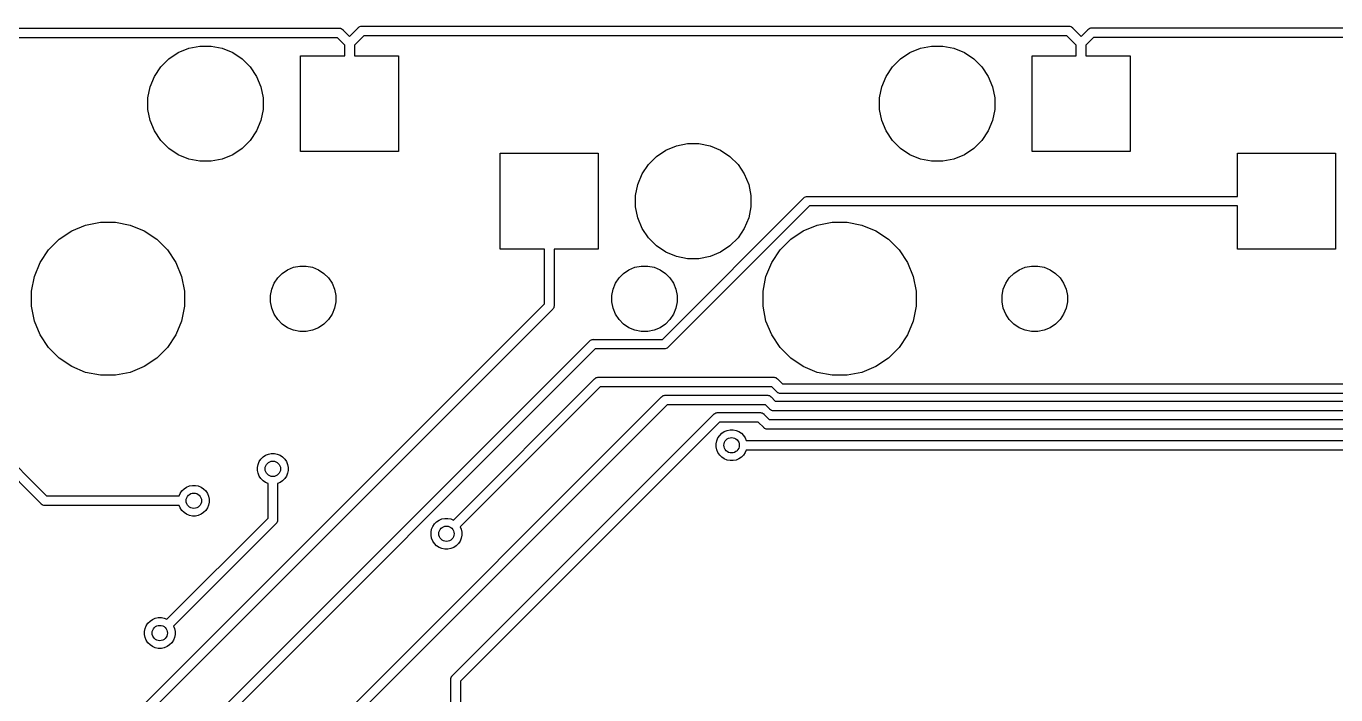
# Model space of a CAD drawing. Extents: x 1.2 to 14.9, y -4.9 to -0.3.
# Drawn here: x 10.506 to 11.849, y -1.141 to -0.456 of the extents above; entities that cross this region are included whole.
import ezdxf

# ---------------------------------------------------------------- set-up
doc = ezdxf.new("R2010")
doc.units = 0
doc.header["$MEASUREMENT"] = 0
doc.layers.add('BLACK', color=7, linetype='CONTINUOUS')

msp = doc.modelspace()

# ---------------------------------------------------------------- linework, layer by layer
at = {"layer": 'BLACK', "linetype": 'CONTINUOUS'}
for p, q in [((10.8468, -0.456845), (10.8474, -0.456384)), ((10.8474, -0.456384), (10.8482, -0.455927)), ((10.8482, -0.455927), (10.8492, -0.455646)), ((10.8492, -0.455646), (10.8499, -0.455575)), ((10.8499, -0.455575), (10.8501, -0.455551)), ((10.8499, -0.455575), (10.8499, -0.455575)), ((10.8501, -0.455551), (10.8504, -0.455575)), ((10.8504, -0.455575), (11.5749, -0.455575)), ((11.5749, -0.455575), (11.5752, -0.455551)), ((11.5752, -0.455551), (11.5754, -0.455575)), ((11.5754, -0.455575), (11.5754, -0.455575)), ((11.5754, -0.455575), (11.5761, -0.455646)), ((11.5761, -0.455646), (11.577, -0.455927)), ((11.577, -0.455927), (11.5779, -0.456384)), ((11.5779, -0.456384), (11.5787, -0.456999)), ((10.1837, -0.45763), (10.827, -0.45763)), ((10.8252, -0.467472), (10.1855, -0.467472)), ((10.8327, -0.475019), (10.8252, -0.467472)), ((10.827, -0.45763), (10.8272, -0.457606)), ((10.8272, -0.457606), (10.8274, -0.45763)), ((10.8274, -0.45763), (10.8275, -0.45763)), ((10.8275, -0.45763), (10.8282, -0.457701)), ((10.8282, -0.457701), (10.8291, -0.457983)), ((10.8291, -0.457983), (10.83, -0.45844)), ((10.83, -0.45844), (10.8307, -0.459055)), ((10.8307, -0.459055), (10.8309, -0.459242)), ((10.8309, -0.459242), (10.8376, -0.466021)), ((10.8376, -0.466021), (10.8465, -0.457187)), ((10.8522, -0.465417), (10.8426, -0.475019)), ((10.8465, -0.457187), (10.8466, -0.456999)), ((10.8466, -0.456999), (10.8468, -0.456846)), ((10.8468, -0.456846), (10.8468, -0.456845)), ((11.5731, -0.465417), (10.8522, -0.465417)), ((11.5827, -0.475019), (11.5731, -0.465417)), ((11.5787, -0.456999), (11.5788, -0.457187)), ((11.5788, -0.457187), (11.5876, -0.466021)), ((11.5876, -0.466021), (11.5947, -0.458947)), ((11.6004, -0.467177), (11.5926, -0.475019)), ((11.5947, -0.458947), (11.5949, -0.458759)), ((11.5949, -0.458759), (11.5951, -0.45855)), ((11.5951, -0.45855), (11.5956, -0.458144)), ((11.5956, -0.458144), (11.5965, -0.457687)), ((11.5965, -0.457687), (11.5974, -0.457406)), ((11.5974, -0.457406), (11.5981, -0.457335)), ((11.5981, -0.457335), (11.5984, -0.457311)), ((11.5981, -0.457335), (11.5981, -0.457335)), ((11.5984, -0.457311), (11.5986, -0.457335)), ((11.5986, -0.457335), (12.3325, -0.457335)), ((12.3307, -0.467177), (11.6004, -0.467177)), ((10.6524, -0.489129), (10.662, -0.482666)), ((10.662, -0.482666), (10.6728, -0.478214)), ((10.6728, -0.478214), (10.6842, -0.475945)), ((10.6842, -0.475945), (10.6958, -0.475945)), ((10.6958, -0.475945), (10.7072, -0.478214)), ((10.7072, -0.478214), (10.718, -0.482666)), ((10.718, -0.482666), (10.7276, -0.489129)), ((10.8327, -0.485787), (10.8327, -0.475019)), ((10.8426, -0.475019), (10.8426, -0.485787)), ((11.4024, -0.489129), (11.412, -0.482666)), ((11.412, -0.482666), (11.4228, -0.478214)), ((11.4228, -0.478214), (11.4342, -0.475945)), ((11.4342, -0.475945), (11.4458, -0.475945)), ((11.4458, -0.475945), (11.4572, -0.478214)), ((11.4572, -0.478214), (11.468, -0.482666)), ((11.468, -0.482666), (11.4776, -0.489129)), ((11.5827, -0.485787), (11.5827, -0.475019)), ((11.5926, -0.475019), (11.5926, -0.485787)), ((10.6441, -0.497355), (10.6524, -0.489129)), ((10.7276, -0.489129), (10.7359, -0.497355)), ((10.7874, -0.584213), (10.7874, -0.485787)), ((10.7874, -0.485787), (10.8327, -0.485787)), ((10.8426, -0.485787), (10.8878, -0.485787)), ((10.8878, -0.485787), (10.8878, -0.584213)), ((11.3941, -0.497355), (11.4024, -0.489129)), ((11.4776, -0.489129), (11.4859, -0.497355)), ((11.5374, -0.584213), (11.5374, -0.485787)), ((11.5374, -0.485787), (11.5827, -0.485787)), ((11.5926, -0.485787), (11.6378, -0.485787)), ((11.6378, -0.485787), (11.6378, -0.584213)), ((10.6332, -0.517774), (10.6377, -0.507027)), ((10.6377, -0.507027), (10.6441, -0.497355)), ((10.7359, -0.497355), (10.7423, -0.507027)), ((10.7423, -0.507027), (10.7468, -0.517774)), ((11.3832, -0.517774), (11.3877, -0.507027)), ((11.3877, -0.507027), (11.3941, -0.497355)), ((11.4859, -0.497355), (11.4923, -0.507027)), ((11.4923, -0.507027), (11.4968, -0.517774)), ((10.6309, -0.529184), (10.6332, -0.517774)), ((10.7468, -0.517774), (10.7491, -0.529184)), ((11.3809, -0.529184), (11.3832, -0.517774)), ((11.4968, -0.517774), (11.4991, -0.529184)), ((10.6309, -0.540816), (10.6309, -0.529184)), ((10.7491, -0.529184), (10.7491, -0.540816)), ((11.3809, -0.540816), (11.3809, -0.529184)), ((11.4991, -0.529184), (11.4991, -0.540816)), ((10.6332, -0.552226), (10.6309, -0.540816)), ((10.7491, -0.540816), (10.7468, -0.552226)), ((11.3832, -0.552226), (11.3809, -0.540816)), ((11.4991, -0.540816), (11.4968, -0.552226)), ((10.6377, -0.562973), (10.6332, -0.552226)), ((10.6441, -0.572645), (10.6377, -0.562973)), ((10.7423, -0.562973), (10.7359, -0.572645)), ((10.7468, -0.552226), (10.7423, -0.562973)), ((11.3877, -0.562973), (11.3832, -0.552226)), ((11.3941, -0.572645), (11.3877, -0.562973)), ((11.4923, -0.562973), (11.4859, -0.572645)), ((11.4968, -0.552226), (11.4923, -0.562973)), ((10.6524, -0.580871), (10.6441, -0.572645)), ((10.7359, -0.572645), (10.7276, -0.580871)), ((11.1728, -0.578214), (11.1842, -0.575945)), ((11.1842, -0.575945), (11.1958, -0.575945)), ((11.1958, -0.575945), (11.2072, -0.578214)), ((11.4024, -0.580871), (11.3941, -0.572645)), ((11.4859, -0.572645), (11.4776, -0.580871)), ((10.662, -0.587334), (10.6524, -0.580871)), ((10.6728, -0.591786), (10.662, -0.587334)), ((10.718, -0.587334), (10.7072, -0.591786)), ((10.7276, -0.580871), (10.718, -0.587334)), ((10.8878, -0.584213), (10.7874, -0.584213)), ((10.9922, -0.684213), (10.9922, -0.585787)), ((10.9922, -0.585787), (11.0926, -0.585787)), ((11.0926, -0.585787), (11.0926, -0.684213)), ((11.1441, -0.597355), (11.1524, -0.589129)), ((11.1524, -0.589129), (11.162, -0.582666)), ((11.162, -0.582666), (11.1728, -0.578214)), ((11.2072, -0.578214), (11.218, -0.582666)), ((11.218, -0.582666), (11.2276, -0.589129)), ((11.2276, -0.589129), (11.2359, -0.597355)), ((11.412, -0.587334), (11.4024, -0.580871)), ((11.4228, -0.591786), (11.412, -0.587334)), ((11.468, -0.587334), (11.4572, -0.591786)), ((11.4776, -0.580871), (11.468, -0.587334)), ((11.6378, -0.584213), (11.5374, -0.584213)), ((11.748, -0.630079), (11.748, -0.585787)), ((11.748, -0.585787), (11.8484, -0.585787)), ((11.8484, -0.585787), (11.8484, -0.684213)), ((10.6842, -0.594055), (10.6728, -0.591786)), ((10.6958, -0.594055), (10.6842, -0.594055)), ((10.7072, -0.591786), (10.6958, -0.594055)), ((11.1377, -0.607027), (11.1441, -0.597355)), ((11.2359, -0.597355), (11.2423, -0.607027)), ((11.4342, -0.594055), (11.4228, -0.591786)), ((11.4458, -0.594055), (11.4342, -0.594055)), ((11.4572, -0.591786), (11.4458, -0.594055)), ((11.1332, -0.617774), (11.1377, -0.607027)), ((11.2423, -0.607027), (11.2468, -0.617774)), ((11.1309, -0.629184), (11.1332, -0.617774)), ((11.1309, -0.640816), (11.1309, -0.629184)), ((11.2468, -0.617774), (11.2491, -0.629184)), ((11.2491, -0.629184), (11.2491, -0.640816)), ((11.3036, -0.631349), (11.3042, -0.630888)), ((11.3042, -0.630888), (11.305, -0.630431)), ((11.305, -0.630431), (11.306, -0.63015)), ((11.306, -0.63015), (11.3067, -0.630079)), ((11.3067, -0.630079), (11.3069, -0.630055)), ((11.3067, -0.630079), (11.3067, -0.630079)), ((11.3069, -0.630055), (11.3072, -0.630079)), ((11.3072, -0.630079), (11.748, -0.630079)), ((11.1332, -0.652226), (11.1309, -0.640816)), ((11.1583, -0.77665), (11.3033, -0.631691)), ((11.309, -0.639921), (11.164, -0.78488)), ((11.2491, -0.640816), (11.2468, -0.652226)), ((11.3033, -0.631691), (11.3034, -0.631503)), ((11.3034, -0.631503), (11.3036, -0.631349)), ((11.748, -0.639921), (11.309, -0.639921)), ((11.748, -0.684213), (11.748, -0.639921)), ((10.5671, -0.659517), (10.5823, -0.6565)), ((10.5823, -0.6565), (10.5977, -0.6565)), ((10.5977, -0.6565), (10.6129, -0.659517)), ((11.1377, -0.662973), (11.1332, -0.652226)), ((11.2468, -0.652226), (11.2423, -0.662973)), ((11.3171, -0.659517), (11.3323, -0.6565)), ((11.3323, -0.6565), (11.3477, -0.6565)), ((11.3477, -0.6565), (11.3629, -0.659517)), ((10.54, -0.674025), (10.5528, -0.665434)), ((10.5528, -0.665434), (10.5671, -0.659517)), ((10.6129, -0.659517), (10.6272, -0.665434)), ((10.6272, -0.665434), (10.64, -0.674025)), ((11.1441, -0.672645), (11.1377, -0.662973)), ((11.2423, -0.662973), (11.2359, -0.672645)), ((11.29, -0.674025), (11.3028, -0.665434)), ((11.3028, -0.665434), (11.3171, -0.659517)), ((11.3629, -0.659517), (11.3772, -0.665434)), ((11.3772, -0.665434), (11.39, -0.674025)), ((10.529, -0.684959), (10.54, -0.674025)), ((10.64, -0.674025), (10.651, -0.684959)), ((11.0374, -0.684213), (10.9922, -0.684213)), ((11.0374, -0.696778), (11.0374, -0.684213)), ((11.0926, -0.684213), (11.0473, -0.684213)), ((11.0473, -0.684213), (11.0473, -0.742117)), ((11.1524, -0.680871), (11.1441, -0.672645)), ((11.162, -0.687334), (11.1524, -0.680871)), ((11.2276, -0.680871), (11.218, -0.687334)), ((11.2359, -0.672645), (11.2276, -0.680871)), ((11.279, -0.684959), (11.29, -0.674025)), ((11.39, -0.674025), (11.401, -0.684959)), ((11.8484, -0.684213), (11.748, -0.684213)), ((10.5145, -0.712102), (10.5204, -0.697816)), ((10.5204, -0.697816), (10.529, -0.684959)), ((10.651, -0.684959), (10.6596, -0.697816)), ((10.6596, -0.697816), (10.6655, -0.712102)), ((11.0374, -0.74032), (11.0374, -0.696778)), ((11.0374, -0.696778), (11.0374, -0.696778)), ((11.1728, -0.691786), (11.162, -0.687334)), ((11.1842, -0.694055), (11.1728, -0.691786)), ((11.1958, -0.694055), (11.1842, -0.694055)), ((11.2072, -0.691786), (11.1958, -0.694055)), ((11.218, -0.687334), (11.2072, -0.691786)), ((11.2645, -0.712102), (11.2704, -0.697816)), ((11.2704, -0.697816), (11.279, -0.684959)), ((11.401, -0.684959), (11.4096, -0.697816)), ((11.4096, -0.697816), (11.4155, -0.712102)), ((10.764, -0.713645), (10.7686, -0.708979)), ((10.7686, -0.708979), (10.7741, -0.705313)), ((10.7741, -0.705313), (10.7802, -0.702787)), ((10.7802, -0.702787), (10.7867, -0.7015)), ((10.7867, -0.7015), (10.7933, -0.7015)), ((10.7933, -0.7015), (10.7998, -0.702787)), ((10.7998, -0.702787), (10.8059, -0.705313)), ((10.8059, -0.705313), (10.8114, -0.708979)), ((10.8114, -0.708979), (10.816, -0.713645)), ((11.114, -0.713645), (11.1186, -0.708979)), ((11.1186, -0.708979), (11.1241, -0.705313)), ((11.1241, -0.705313), (11.1302, -0.702787)), ((11.1302, -0.702787), (11.1367, -0.7015)), ((11.1367, -0.7015), (11.1433, -0.7015)), ((11.1433, -0.7015), (11.1498, -0.702787)), ((11.1498, -0.702787), (11.1559, -0.705313)), ((11.1559, -0.705313), (11.1614, -0.708979)), ((11.1614, -0.708979), (11.166, -0.713645)), ((11.514, -0.713645), (11.5186, -0.708979)), ((11.5186, -0.708979), (11.5241, -0.705313)), ((11.5241, -0.705313), (11.5302, -0.702787)), ((11.5302, -0.702787), (11.5367, -0.7015)), ((11.5367, -0.7015), (11.5433, -0.7015)), ((11.5433, -0.7015), (11.5498, -0.702787)), ((11.5498, -0.702787), (11.5559, -0.705313)), ((11.5559, -0.705313), (11.5614, -0.708979)), ((11.5614, -0.708979), (11.566, -0.713645)), ((10.5115, -0.727268), (10.5145, -0.712102)), ((10.6655, -0.712102), (10.6685, -0.727268)), ((10.7578, -0.725228), (10.7603, -0.719132)), ((10.7603, -0.719132), (10.764, -0.713645)), ((10.816, -0.713645), (10.8197, -0.719132)), ((10.8197, -0.719132), (10.8222, -0.725228)), ((11.1078, -0.725228), (11.1103, -0.719132)), ((11.1103, -0.719132), (11.114, -0.713645)), ((11.166, -0.713645), (11.1697, -0.719132)), ((11.1697, -0.719132), (11.1722, -0.725228)), ((11.2615, -0.727268), (11.2645, -0.712102)), ((11.4155, -0.712102), (11.4185, -0.727268)), ((11.5078, -0.725228), (11.5103, -0.719132)), ((11.5103, -0.719132), (11.514, -0.713645)), ((11.566, -0.713645), (11.5697, -0.719132)), ((11.5697, -0.719132), (11.5722, -0.725228)), ((10.5115, -0.742732), (10.5115, -0.727268)), ((10.6685, -0.727268), (10.6685, -0.742732)), ((10.7565, -0.731701), (10.7578, -0.725228)), ((10.7565, -0.738299), (10.7565, -0.731701)), ((10.7578, -0.744772), (10.7565, -0.738299)), ((10.8222, -0.725228), (10.8235, -0.731701)), ((10.8235, -0.738299), (10.8222, -0.744772)), ((10.8235, -0.731701), (10.8235, -0.738299)), ((11.1065, -0.731701), (11.1078, -0.725228)), ((11.1065, -0.738299), (11.1065, -0.731701)), ((11.1078, -0.744772), (11.1065, -0.738299)), ((11.1722, -0.725228), (11.1735, -0.731701)), ((11.1735, -0.738299), (11.1722, -0.744772)), ((11.1735, -0.731701), (11.1735, -0.738299)), ((11.2615, -0.742732), (11.2615, -0.727268)), ((11.4185, -0.727268), (11.4185, -0.742732)), ((11.5065, -0.731701), (11.5078, -0.725228)), ((11.5065, -0.738299), (11.5065, -0.731701)), ((11.5078, -0.744772), (11.5065, -0.738299)), ((11.5722, -0.725228), (11.5735, -0.731701)), ((11.5735, -0.738299), (11.5722, -0.744772)), ((11.5735, -0.731701), (11.5735, -0.738299)), ((10.5145, -0.757898), (10.5115, -0.742732)), ((10.5604, -1.21736), (11.0374, -0.74032)), ((11.0457, -0.746009), (10.5686, -1.22305)), ((10.6685, -0.742732), (10.6655, -0.757898)), ((10.7603, -0.750868), (10.7578, -0.744772)), ((10.764, -0.756355), (10.7603, -0.750868)), ((10.8197, -0.750868), (10.816, -0.756355)), ((10.8222, -0.744772), (10.8197, -0.750868)), ((11.0459, -0.745855), (11.0457, -0.746009)), ((11.046, -0.745668), (11.0459, -0.745855)), ((11.0465, -0.745106), (11.046, -0.745667)), ((11.046, -0.745667), (11.046, -0.745668)), ((11.0466, -0.74484), (11.0465, -0.745106)), ((11.0469, -0.744251), (11.0466, -0.74484)), ((11.0472, -0.743323), (11.0469, -0.744251)), ((11.0473, -0.7426), (11.0472, -0.743323)), ((11.0473, -0.742117), (11.0473, -0.742358)), ((11.0473, -0.742358), (11.0473, -0.742599)), ((11.0473, -0.742599), (11.0473, -0.7426)), ((11.1103, -0.750868), (11.1078, -0.744772)), ((11.114, -0.756355), (11.1103, -0.750868)), ((11.1697, -0.750868), (11.166, -0.756355)), ((11.1722, -0.744772), (11.1697, -0.750868)), ((11.2645, -0.757898), (11.2615, -0.742732)), ((11.4185, -0.742732), (11.4155, -0.757898)), ((11.5103, -0.750868), (11.5078, -0.744772)), ((11.514, -0.756355), (11.5103, -0.750868)), ((11.5697, -0.750868), (11.566, -0.756355)), ((11.5722, -0.744772), (11.5697, -0.750868)), ((10.5204, -0.772184), (10.5145, -0.757898)), ((10.6655, -0.757898), (10.6596, -0.772184)), ((10.7686, -0.761021), (10.764, -0.756355)), ((10.7741, -0.764687), (10.7686, -0.761021)), ((10.7802, -0.767213), (10.7741, -0.764687)), ((10.8059, -0.764687), (10.7998, -0.767213)), ((10.8114, -0.761021), (10.8059, -0.764687)), ((10.816, -0.756355), (10.8114, -0.761021)), ((11.1186, -0.761021), (11.114, -0.756355)), ((11.1241, -0.764687), (11.1186, -0.761021)), ((11.1302, -0.767213), (11.1241, -0.764687)), ((11.1559, -0.764687), (11.1498, -0.767213)), ((11.1614, -0.761021), (11.1559, -0.764687)), ((11.166, -0.756355), (11.1614, -0.761021)), ((11.2704, -0.772184), (11.2645, -0.757898)), ((11.4155, -0.757898), (11.4096, -0.772184)), ((11.5186, -0.761021), (11.514, -0.756355)), ((11.5241, -0.764687), (11.5186, -0.761021)), ((11.5302, -0.767213), (11.5241, -0.764687)), ((11.5559, -0.764687), (11.5498, -0.767213)), ((11.5614, -0.761021), (11.5559, -0.764687)), ((11.566, -0.756355), (11.5614, -0.761021)), ((10.529, -0.785041), (10.5204, -0.772184)), ((10.5912, -1.27093), (11.0838, -0.778262)), ((10.6596, -0.772184), (10.651, -0.785041)), ((10.7867, -0.7685), (10.7802, -0.767213)), ((10.7933, -0.7685), (10.7867, -0.7685)), ((10.7998, -0.767213), (10.7933, -0.7685)), ((11.0838, -0.778262), (11.084, -0.778074)), ((11.084, -0.778074), (11.0843, -0.777831)), ((11.0843, -0.777831), (11.0847, -0.777459)), ((11.0847, -0.777459), (11.0856, -0.777002)), ((11.0856, -0.777002), (11.0865, -0.776721)), ((11.0865, -0.776721), (11.0873, -0.77665)), ((11.0873, -0.77665), (11.0875, -0.776626)), ((11.0873, -0.77665), (11.0873, -0.77665)), ((11.0875, -0.776626), (11.0877, -0.77665)), ((11.0877, -0.77665), (11.1583, -0.77665)), ((11.1367, -0.7685), (11.1302, -0.767213)), ((11.1433, -0.7685), (11.1367, -0.7685)), ((11.1498, -0.767213), (11.1433, -0.7685)), ((11.279, -0.785041), (11.2704, -0.772184)), ((11.4096, -0.772184), (11.401, -0.785041)), ((11.5367, -0.7685), (11.5302, -0.767213)), ((11.5433, -0.7685), (11.5367, -0.7685)), ((11.5498, -0.767213), (11.5433, -0.7685)), ((10.54, -0.795975), (10.529, -0.785041)), ((11.0895, -0.786492), (10.5994, -1.27662)), ((10.651, -0.785041), (10.64, -0.795975)), ((11.1601, -0.786492), (11.0895, -0.786492)), ((11.1604, -0.786516), (11.1601, -0.786492)), ((11.1606, -0.786492), (11.1604, -0.786516)), ((11.1613, -0.786421), (11.1606, -0.786492)), ((11.1606, -0.786492), (11.1606, -0.786492)), ((11.1623, -0.786139), (11.1613, -0.786421)), ((11.1631, -0.785683), (11.1623, -0.786139)), ((11.1639, -0.785068), (11.1631, -0.785683)), ((11.164, -0.78488), (11.1639, -0.785068)), ((11.29, -0.795975), (11.279, -0.785041)), ((11.401, -0.785041), (11.39, -0.795975)), ((10.5528, -0.804566), (10.54, -0.795975)), ((10.5671, -0.810483), (10.5528, -0.804566)), ((10.6272, -0.804566), (10.6129, -0.810483)), ((10.64, -0.795975), (10.6272, -0.804566)), ((11.3028, -0.804566), (11.29, -0.795975)), ((11.3171, -0.810483), (11.3028, -0.804566)), ((11.3772, -0.804566), (11.3629, -0.810483)), ((11.39, -0.795975), (11.3772, -0.804566)), ((10.5823, -0.8135), (10.5671, -0.810483)), ((10.5977, -0.8135), (10.5823, -0.8135)), ((10.6129, -0.810483), (10.5977, -0.8135)), ((10.9441, -0.961909), (11.0888, -0.817175)), ((11.0888, -0.817175), (11.089, -0.816988)), ((11.089, -0.816988), (11.0897, -0.816395)), ((11.0897, -0.816373), (11.0906, -0.815916)), ((11.0897, -0.816395), (11.0897, -0.816373)), ((11.0906, -0.815916), (11.0915, -0.815634)), ((11.0915, -0.815634), (11.0922, -0.815563)), ((11.0922, -0.815563), (11.0925, -0.815539)), ((11.0922, -0.815563), (11.0922, -0.815563)), ((11.0925, -0.815539), (11.0927, -0.815563)), ((11.0927, -0.815563), (11.2724, -0.815563)), ((11.2724, -0.815563), (11.2727, -0.815539)), ((11.2727, -0.815539), (11.2729, -0.815563)), ((11.2729, -0.815563), (11.2729, -0.815563)), ((11.2729, -0.815563), (11.2736, -0.815634)), ((11.2736, -0.815634), (11.2746, -0.815916)), ((11.2746, -0.815916), (11.2754, -0.816373)), ((11.2754, -0.816373), (11.2762, -0.816988)), ((11.2762, -0.816988), (11.2763, -0.817175)), ((11.2763, -0.817175), (11.2815, -0.822327)), ((11.3323, -0.8135), (11.3171, -0.810483)), ((11.3477, -0.8135), (11.3323, -0.8135)), ((11.3629, -0.810483), (11.3477, -0.8135)), ((11.0945, -0.825406), (10.9511, -0.968868)), ((11.2706, -0.825406), (11.0945, -0.825406)), ((11.2758, -0.830557), (11.2706, -0.825406)), ((11.2759, -0.830745), (11.2758, -0.830557)), ((11.2761, -0.830899), (11.2759, -0.830745)), ((11.2767, -0.83136), (11.2761, -0.830899)), ((11.2772, -0.831623), (11.2767, -0.83136)), ((11.2776, -0.831817), (11.2772, -0.831623)), ((11.2785, -0.832098), (11.2776, -0.831817)), ((11.2792, -0.832169), (11.2785, -0.832098)), ((11.2794, -0.832193), (11.2792, -0.832169)), ((11.2792, -0.832169), (11.2792, -0.832169)), ((11.2797, -0.832169), (11.2794, -0.832193)), ((12.186, -0.832169), (11.2797, -0.832169)), ((11.2815, -0.822327), (12.1842, -0.822327)), ((10.4305, -0.840648), (10.5271, -0.937193)), ((10.7712, -1.22196), (11.1575, -0.835648)), ((11.1632, -0.843878), (10.7794, -1.22764)), ((11.1575, -0.835648), (11.1577, -0.83546)), ((11.1577, -0.83546), (11.1581, -0.835114)), ((11.1581, -0.835114), (11.1584, -0.834845)), ((11.1584, -0.834845), (11.1593, -0.834388)), ((11.1593, -0.834375), (11.1602, -0.834107)), ((11.1593, -0.834388), (11.1593, -0.834375)), ((11.1602, -0.834107), (11.1609, -0.834035)), ((11.1609, -0.834035), (11.1612, -0.834012)), ((11.1609, -0.834035), (11.1609, -0.834035)), ((11.1612, -0.834012), (11.1614, -0.834035)), ((11.1614, -0.834035), (11.2658, -0.834035)), ((11.264, -0.843878), (11.1632, -0.843878)), ((11.2684, -0.848286), (11.264, -0.843878)), ((11.2658, -0.834035), (11.2661, -0.834012)), ((11.2661, -0.834012), (11.2663, -0.834035)), ((11.2663, -0.834035), (11.2663, -0.834035)), ((11.2663, -0.834035), (11.267, -0.834107)), ((11.267, -0.834107), (11.268, -0.834388)), ((11.268, -0.834388), (11.2688, -0.834845)), ((11.2688, -0.834845), (11.2696, -0.83546)), ((11.2696, -0.83546), (11.2697, -0.835648)), ((11.2697, -0.835648), (11.2741, -0.840055)), ((11.2741, -0.840055), (12.2069, -0.840055)), ((10.5214, -0.945423), (10.4236, -0.847607)), ((10.943, -1.12158), (11.2112, -0.85338)), ((11.2112, -0.85338), (11.2114, -0.853192)), ((11.2114, -0.853192), (11.2116, -0.853038)), ((11.2116, -0.853038), (11.2121, -0.852577)), ((11.2121, -0.852577), (11.213, -0.85212)), ((11.213, -0.85212), (11.2139, -0.851839)), ((11.2139, -0.851839), (11.2146, -0.851768)), ((11.2146, -0.851768), (11.2149, -0.851744)), ((11.2146, -0.851768), (11.2146, -0.851768)), ((11.2149, -0.851744), (11.2151, -0.851768)), ((11.2151, -0.851768), (11.2585, -0.851768)), ((11.2585, -0.851768), (11.2587, -0.851744)), ((11.2587, -0.851744), (11.259, -0.851768)), ((11.259, -0.851768), (11.259, -0.851768)), ((11.259, -0.851768), (11.2597, -0.851839)), ((11.2597, -0.851839), (11.2606, -0.85212)), ((11.2606, -0.85212), (11.2615, -0.852577)), ((11.2615, -0.852577), (11.2622, -0.853192)), ((11.2622, -0.853192), (11.2624, -0.85338)), ((11.2624, -0.85338), (11.2679, -0.858925)), ((11.2679, -0.858925), (12.228, -0.858925)), ((11.2686, -0.848473), (11.2684, -0.848286)), ((11.2688, -0.848627), (11.2686, -0.848473)), ((11.2691, -0.848886), (11.2688, -0.848627)), ((11.2688, -0.848627), (11.2688, -0.848627)), ((11.2693, -0.849088), (11.2691, -0.848886)), ((11.2702, -0.849545), (11.2693, -0.849088)), ((11.2711, -0.849826), (11.2702, -0.849545)), ((11.2719, -0.849898), (11.2711, -0.849826)), ((11.2721, -0.849921), (11.2719, -0.849898)), ((11.2719, -0.849898), (11.2719, -0.849898)), ((11.2723, -0.849898), (11.2721, -0.849921)), ((12.2087, -0.849898), (11.2723, -0.849898)), ((11.2169, -0.86161), (10.9513, -1.12727)), ((11.2567, -0.86161), (11.2169, -0.86161)), ((11.2193, -0.87302), (11.2218, -0.871296)), ((11.2218, -0.871296), (11.2247, -0.870109)), ((11.2247, -0.870109), (11.2277, -0.869504)), ((11.2277, -0.869504), (11.2309, -0.869504)), ((11.2309, -0.869504), (11.2339, -0.870109)), ((11.2339, -0.870109), (11.2368, -0.871296)), ((11.2368, -0.871296), (11.2393, -0.87302)), ((11.2622, -0.867156), (11.2567, -0.86161)), ((11.2624, -0.867343), (11.2622, -0.867156)), ((11.2626, -0.867497), (11.2624, -0.867343)), ((11.2631, -0.867958), (11.2626, -0.867497)), ((11.264, -0.868415), (11.2631, -0.867958)), ((11.2649, -0.868696), (11.264, -0.868415)), ((11.2656, -0.868768), (11.2649, -0.868696)), ((11.2659, -0.868791), (11.2656, -0.868768)), ((11.2656, -0.868768), (11.2656, -0.868768)), ((11.2661, -0.868768), (11.2659, -0.868791)), ((12.2298, -0.868768), (11.2661, -0.868768)), ((11.2136, -0.883701), (11.2142, -0.880658)), ((11.2136, -0.886803), (11.2136, -0.883701)), ((11.2142, -0.880658), (11.2153, -0.877792)), ((11.2153, -0.877792), (11.2171, -0.875213)), ((11.2171, -0.875213), (11.2193, -0.87302)), ((11.2393, -0.87302), (11.2415, -0.875213)), ((11.2415, -0.875213), (11.2433, -0.877792)), ((11.2433, -0.877792), (11.2443, -0.880331)), ((11.2443, -0.880331), (12.0812, -0.880331)), ((10.745, -0.901985), (10.7468, -0.899406)), ((10.7468, -0.899406), (10.749, -0.897213)), ((10.749, -0.897213), (10.7515, -0.895489)), ((10.7515, -0.895489), (10.7544, -0.894302)), ((10.7544, -0.894302), (10.7574, -0.893697)), ((10.7574, -0.893697), (10.7606, -0.893697)), ((10.7606, -0.893697), (10.7636, -0.894302)), ((10.7636, -0.894302), (10.7665, -0.895489)), ((10.7665, -0.895489), (10.769, -0.897213)), ((10.769, -0.897213), (10.7712, -0.899406)), ((10.7712, -0.899406), (10.773, -0.901985)), ((11.2142, -0.889846), (11.2136, -0.886803)), ((11.2153, -0.892711), (11.2142, -0.889846)), ((11.2171, -0.895291), (11.2153, -0.892711)), ((11.2193, -0.897484), (11.2171, -0.895291)), ((11.2218, -0.899208), (11.2193, -0.897484)), ((11.2247, -0.900395), (11.2218, -0.899208)), ((11.2368, -0.899208), (11.2339, -0.900395)), ((11.2393, -0.897484), (11.2368, -0.899208)), ((11.2415, -0.895291), (11.2393, -0.897484)), ((11.2433, -0.892711), (11.2415, -0.895291)), ((11.2443, -0.890173), (11.2433, -0.892711)), ((12.0794, -0.890173), (11.2443, -0.890173)), ((10.7433, -0.907894), (10.7439, -0.904851)), ((10.7433, -0.910996), (10.7433, -0.907894)), ((10.7439, -0.914038), (10.7433, -0.910996)), ((10.7439, -0.904851), (10.745, -0.901985)), ((10.773, -0.901985), (10.7741, -0.904851)), ((10.7741, -0.904851), (10.7747, -0.907894)), ((10.7747, -0.910996), (10.7741, -0.914038)), ((10.7747, -0.907894), (10.7747, -0.910996)), ((11.2277, -0.901), (11.2247, -0.900395)), ((11.2309, -0.901), (11.2277, -0.901)), ((11.2339, -0.900395), (11.2309, -0.901)), ((10.745, -0.916904), (10.7439, -0.914038)), ((10.7468, -0.919484), (10.745, -0.916904)), ((10.749, -0.921677), (10.7468, -0.919484)), ((10.7515, -0.923401), (10.749, -0.921677)), ((10.7541, -0.924452), (10.7515, -0.923401)), ((10.7541, -0.959855), (10.7541, -0.924452)), ((10.7665, -0.923401), (10.7639, -0.924452)), ((10.7639, -0.924452), (10.7639, -0.961653)), ((10.769, -0.921677), (10.7665, -0.923401)), ((10.7712, -0.919484), (10.769, -0.921677)), ((10.773, -0.916904), (10.7712, -0.919484)), ((10.7741, -0.914038), (10.773, -0.916904)), ((10.5271, -0.937193), (10.663, -0.937193)), ((10.663, -0.937193), (10.664, -0.934655)), ((10.664, -0.934655), (10.6658, -0.932075)), ((10.6658, -0.932075), (10.668, -0.929882)), ((10.668, -0.929882), (10.6705, -0.928158)), ((10.6705, -0.928158), (10.6734, -0.926971)), ((10.6734, -0.926971), (10.6765, -0.926366)), ((10.6765, -0.926366), (10.6796, -0.926366)), ((10.6796, -0.926366), (10.6826, -0.926971)), ((10.6826, -0.926971), (10.6855, -0.928158)), ((10.6855, -0.928158), (10.688, -0.929882)), ((10.688, -0.929882), (10.6902, -0.932075)), ((10.6902, -0.932075), (10.692, -0.934655)), ((10.692, -0.934655), (10.6931, -0.937521)), ((10.6931, -0.937521), (10.6938, -0.940563)), ((10.5215, -0.945611), (10.5214, -0.945423)), ((10.5217, -0.945765), (10.5215, -0.945611)), ((10.5223, -0.946226), (10.5217, -0.945765)), ((10.5227, -0.946441), (10.5223, -0.946226)), ((10.5231, -0.946683), (10.5227, -0.946441)), ((10.5241, -0.946964), (10.5231, -0.946683)), ((10.5248, -0.947035), (10.5241, -0.946964)), ((10.525, -0.947059), (10.5248, -0.947035)), ((10.5248, -0.947035), (10.5248, -0.947035)), ((10.5253, -0.947035), (10.525, -0.947059)), ((10.663, -0.947035), (10.5253, -0.947035)), ((10.664, -0.949574), (10.663, -0.947035)), ((10.6658, -0.952153), (10.664, -0.949574)), ((10.668, -0.954346), (10.6658, -0.952153)), ((10.6902, -0.952153), (10.688, -0.954346)), ((10.692, -0.949574), (10.6902, -0.952153)), ((10.6931, -0.946708), (10.692, -0.949574)), ((10.6938, -0.943665), (10.6931, -0.946708)), ((10.6938, -0.940563), (10.6938, -0.943665)), ((10.6503, -1.06368), (10.7541, -0.959855)), ((10.7623, -0.965544), (10.6572, -1.07064)), ((10.6705, -0.95607), (10.668, -0.954346)), ((10.6734, -0.957257), (10.6705, -0.95607)), ((10.6765, -0.957862), (10.6734, -0.957257)), ((10.6796, -0.957862), (10.6765, -0.957862)), ((10.6826, -0.957257), (10.6796, -0.957862)), ((10.6855, -0.95607), (10.6826, -0.957257)), ((10.688, -0.954346), (10.6855, -0.95607)), ((10.7625, -0.96539), (10.7623, -0.965544)), ((10.7628, -0.965005), (10.7625, -0.96539)), ((10.7631, -0.964641), (10.7628, -0.965005)), ((10.7636, -0.963786), (10.7631, -0.964641)), ((10.7637, -0.963359), (10.7636, -0.963786)), ((10.7639, -0.962858), (10.7637, -0.963359)), ((10.7639, -0.961653), (10.7639, -0.961894)), ((10.7639, -0.961894), (10.7639, -0.962135)), ((10.7639, -0.962135), (10.7639, -0.962135)), ((10.7639, -0.962135), (10.7639, -0.962858)), ((10.923, -0.968541), (10.9247, -0.965961)), ((10.9247, -0.965961), (10.9269, -0.963768)), ((10.9269, -0.963768), (10.9295, -0.962044)), ((10.9295, -0.962044), (10.9324, -0.960857)), ((10.9324, -0.960857), (10.9354, -0.960252)), ((10.9354, -0.960252), (10.9385, -0.960252)), ((10.9385, -0.960252), (10.9416, -0.960857)), ((10.9416, -0.960857), (10.9441, -0.961909)), ((10.9212, -0.974449), (10.9218, -0.971406)), ((10.9212, -0.977551), (10.9212, -0.974449)), ((10.9218, -0.980594), (10.9212, -0.977551)), ((10.9218, -0.971406), (10.923, -0.968541)), ((10.9511, -0.968868), (10.9521, -0.971406)), ((10.9521, -0.971406), (10.9527, -0.974449)), ((10.9527, -0.977551), (10.9521, -0.980594)), ((10.9527, -0.974449), (10.9527, -0.977551)), ((10.923, -0.983459), (10.9218, -0.980594)), ((10.9247, -0.986039), (10.923, -0.983459)), ((10.9269, -0.988232), (10.9247, -0.986039)), ((10.9295, -0.989956), (10.9269, -0.988232)), ((10.9324, -0.991143), (10.9295, -0.989956)), ((10.9354, -0.991748), (10.9324, -0.991143)), ((10.9385, -0.991748), (10.9354, -0.991748)), ((10.9416, -0.991143), (10.9385, -0.991748)), ((10.9444, -0.989956), (10.9416, -0.991143)), ((10.947, -0.988232), (10.9444, -0.989956)), ((10.9492, -0.986039), (10.947, -0.988232)), ((10.9509, -0.983459), (10.9492, -0.986039)), ((10.9521, -0.980594), (10.9509, -0.983459)), ((10.6274, -1.07622), (10.628, -1.07318)), ((10.628, -1.07318), (10.6292, -1.07031)), ((10.6292, -1.07031), (10.6309, -1.06773)), ((10.6309, -1.06773), (10.6331, -1.06554)), ((10.6331, -1.06554), (10.6357, -1.06382)), ((10.6357, -1.06382), (10.6385, -1.06263)), ((10.6385, -1.06263), (10.6416, -1.06202)), ((10.6416, -1.06202), (10.6447, -1.06202)), ((10.6447, -1.06202), (10.6477, -1.06263)), ((10.6477, -1.06263), (10.6503, -1.06368)), ((10.6572, -1.07064), (10.6583, -1.07318)), ((10.6583, -1.07318), (10.6589, -1.07622)), ((10.6274, -1.07932), (10.6274, -1.07622)), ((10.628, -1.08237), (10.6274, -1.07932)), ((10.6292, -1.08523), (10.628, -1.08237)), ((10.6309, -1.08781), (10.6292, -1.08523)), ((10.6571, -1.08523), (10.6554, -1.08781)), ((10.6583, -1.08237), (10.6571, -1.08523)), ((10.6589, -1.07932), (10.6583, -1.08237)), ((10.6589, -1.07622), (10.6589, -1.07932)), ((10.6331, -1.09), (10.6309, -1.08781)), ((10.6357, -1.09173), (10.6331, -1.09)), ((10.6385, -1.09291), (10.6357, -1.09173)), ((10.6416, -1.09352), (10.6385, -1.09291)), ((10.6447, -1.09352), (10.6416, -1.09352)), ((10.6477, -1.09291), (10.6447, -1.09352)), ((10.6506, -1.09173), (10.6477, -1.09291)), ((10.6532, -1.09), (10.6506, -1.09173)), ((10.6554, -1.08781), (10.6532, -1.09)), ((10.9414, -1.12523), (10.9415, -1.12427)), ((10.9414, -1.12547), (10.9414, -1.12523)), ((10.9414, -1.20679), (10.9414, -1.12547)), ((10.9415, -1.12427), (10.9418, -1.12334)), ((10.9418, -1.12334), (10.9422, -1.12248)), ((10.9422, -1.12248), (10.9427, -1.12192)), ((10.9427, -1.12192), (10.9428, -1.12174)), ((10.9427, -1.12192), (10.9427, -1.12192)), ((10.9428, -1.12174), (10.943, -1.12158)), ((10.9513, -1.12727), (10.9513, -1.20679))]:
    msp.add_line(p, q, dxfattribs=at)
at = {"layer": 'BLACK'}
for centre in [(11.2293, -0.885252), (10.759, -0.909445), (10.678, -0.942114), (10.937, -0.976), (10.6431, -1.07777)]:
    msp.add_circle(centre, 0.007874, dxfattribs=at)

doc.saveas('drawing.dxf')
